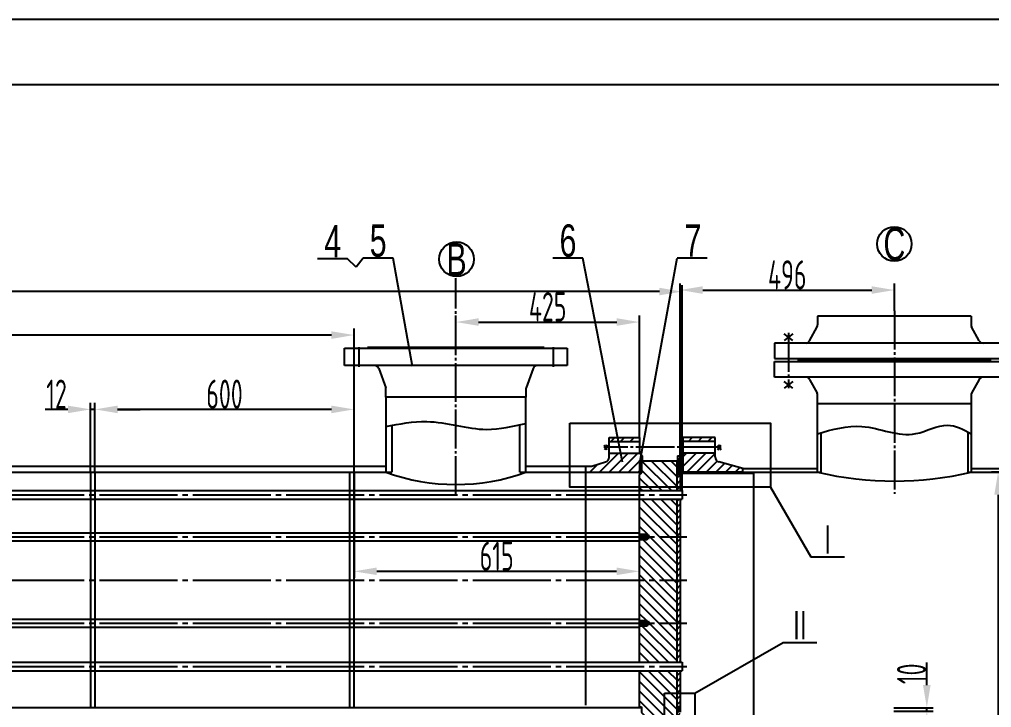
# Model space of a CAD drawing. Header units: millimetres. Extents: x 46644 to 124135, y -32003 to -3110.
# Drawn here: x 59937 to 62187, y -4705 to -3110 of the extents above; entities that cross this region are included whole.
import ezdxf
from ezdxf.enums import TextEntityAlignment as Align

# ---------------------------------------------------------------- set-up
doc = ezdxf.new("R2010")
doc.units = ezdxf.units.MM
doc.header["$LTSCALE"] = 6
doc.linetypes.add('CENTER', pattern=[18, 15, -1, 1, -1])
for name, color, linetype in [('0_OL', 4, 'Continuous'), ('1_hat', 52, 'Continuous'), ('4_cen', 1, 'CENTER'), ('4_cen_s', 7, 'Continuous'), ('5_div', 5, 'Continuous'), ('7_dim', 3, 'Continuous')]:
    doc.layers.add(name, color=color, linetype=linetype)
doc.styles.add('HZ', font='ascii.shx', dxfattribs={"width": 0.7, "bigfont": 'hztxt.shx'})
doc.styles.add('mark', font='cc.shx', dxfattribs={"width": 0.7, "bigfont": 'dxfs.shx'})
doc.dimstyles.new('15.1', dxfattribs={"dimscale": 15, "dimtxt": 4.5, "dimasz": 3.5, "dimexe": 1, "dimexo": 0, "dimgap": 0.1, "dimtad": 1, "dimzin": 9, "dimdsep": 46, "dimtxsty": 'HZ', "dimcen": 0, "dimclrd": 256, "dimclre": 256, "dimclrt": 256, "dimadec": 0, "dimazin": 0, "dimtfac": 1, "dimtmove": 1, "dimatfit": 1, "dimfxl": 0, "dimarcsym": 0})
pattern_1 = [(45, (14161.155, 0), (-6.735192, 6.735192), [])]
pattern_2 = [(45, (14161.155, 0), (-11.22532, 11.22532), [])]
pattern_3 = [(240, (14161.1553, -9418.4352), (-2.74963066, 1.5875), []), (150, (14161.1553, -9418.4352), (1.5875, 2.74963066), [])]

# ---------------------------------------------------------------- blocks, each defined once
blk = doc.blocks.new('*D47')
at = {"layer": '7_dim', "lineweight": -2}
for p, q in [((62286.1, -4159.2), (62186.8, -4159.2)), ((62201.8, -4211.7), (62201.8, -5206.7)), ((62286.1, -5259.2), (62186.8, -5259.2))]:
    blk.add_line(p, q, dxfattribs=at)
at = {"layer": '7_dim'}
for points in [[(62193, -4211.7), (62210.5, -4211.7), (62201.8, -4159.2)], [(62193, -5206.7), (62210.5, -5206.7), (62201.8, -5259.2)]]:
    blk.add_solid(points, dxfattribs=at)
at = {"layer": 'Defpoints', "color": 0}
for p in [(62286.1, -4159.2), (62201.8, -5259.2), (62286.1, -5259.2)]:
    blk.add_point(p, dxfattribs=at)
at = {"layer": '7_dim', "insert": (62166.5, -4792.9), "char_height": 67.5, "attachment_point": 5, "rotation": 90, "style": 'HZ'}
blk.add_mtext('%%C1250', dxfattribs=at)
blk = doc.blocks.new('*D62')
at = {"layer": '7_dim', "lineweight": -2}
for p, q in [((61465.7, -4131.2), (61465.7, -3722.4)), ((61961.7, -3785.5), (61961.7, -3722.4)), ((61518.2, -3737.4), (61909.2, -3737.4))]:
    blk.add_line(p, q, dxfattribs=at)
at = {"layer": '7_dim'}
for points in [[(61518.2, -3728.7), (61518.2, -3746.2), (61465.7, -3737.4)], [(61909.2, -3728.7), (61909.2, -3746.2), (61961.7, -3737.4)]]:
    blk.add_solid(points, dxfattribs=at)
at = {"layer": 'Defpoints', "color": 0}
for p in [(61961.7, -3737.4), (61961.7, -3785.5), (61465.7, -4131.2)]:
    blk.add_point(p, dxfattribs=at)
at = {"layer": '7_dim', "insert": (61713.7, -3702.2), "char_height": 67.5, "attachment_point": 5, "style": 'HZ'}
blk.add_mtext('496', dxfattribs=at)
blk = doc.blocks.new('*D14')
at = {"layer": '7_dim', "lineweight": -2}
for p, q in [((62036.8, -4652.7), (62036.8, -4600.2)), ((61960.7, -4705.2), (62051.8, -4705.2)), ((61960.7, -4713.2), (62051.8, -4713.2)), ((62036.8, -4713.2), (62036.8, -4705.2)), ((62036.8, -4765.7), (62036.8, -4818.2))]:
    blk.add_line(p, q, dxfattribs=at)
at = {"layer": '7_dim'}
for points in [[(62028, -4652.7), (62045.5, -4652.7), (62036.8, -4705.2)], [(62028, -4765.7), (62045.5, -4765.7), (62036.8, -4713.2)]]:
    blk.add_solid(points, dxfattribs=at)
at = {"layer": 'Defpoints', "color": 0}
for p in [(61960.7, -4705.2), (61960.7, -4713.2), (62036.8, -4705.2)]:
    blk.add_point(p, dxfattribs=at)
at = {"layer": '7_dim', "insert": (62001.5, -4626.5), "char_height": 67.5, "attachment_point": 5, "rotation": 90, "style": 'HZ'}
blk.add_mtext('10', dxfattribs=at)
blk = doc.blocks.new('*D64')
at = {"layer": '7_dim', "lineweight": -2}
for p, q in [((60946.7, -3871.1), (60946.7, -3796.6)), ((61371.7, -4079.2), (61371.7, -3796.6)), ((60999.2, -3811.6), (61319.2, -3811.6))]:
    blk.add_line(p, q, dxfattribs=at)
at = {"layer": '7_dim'}
for points in [[(60999.2, -3802.8), (60999.2, -3820.3), (60946.7, -3811.6)], [(61319.2, -3802.8), (61319.2, -3820.3), (61371.7, -3811.6)]]:
    blk.add_solid(points, dxfattribs=at)
at = {"layer": 'Defpoints', "color": 0}
for p in [(61371.7, -3811.6), (60946.7, -3871.1), (61371.7, -4079.2)]:
    blk.add_point(p, dxfattribs=at)
at = {"layer": '7_dim', "insert": (61159.2, -3776.3), "char_height": 67.5, "attachment_point": 5, "style": 'HZ'}
blk.add_mtext('425', dxfattribs=at)
blk = doc.blocks.new('*D296')
at = {"layer": '7_dim', "lineweight": -2}
for p, q in [((60711.2, -4159.2), (60711.2, -4404.1)), ((61371.2, -4165.7), (61371.2, -4404.1)), ((61318.7, -4389.1), (60763.7, -4389.1))]:
    blk.add_line(p, q, dxfattribs=at)
at = {"layer": '7_dim'}
for points in [[(60763.7, -4380.3), (60763.7, -4397.8), (60711.2, -4389.1)], [(61318.7, -4380.3), (61318.7, -4397.8), (61371.2, -4389.1)]]:
    blk.add_solid(points, dxfattribs=at)
at = {"layer": 'Defpoints', "color": 0}
for p in [(60711.2, -4159.2), (61371.2, -4165.7), (60711.2, -4389.1)]:
    blk.add_point(p, dxfattribs=at)
at = {"layer": '7_dim', "insert": (61041.2, -4353.8), "char_height": 67.5, "attachment_point": 5, "style": 'HZ'}
blk.add_mtext('615', dxfattribs=at)
blk = doc.blocks.new('*D18')
at = {"layer": '7_dim', "lineweight": -2}
for p, q in [((60111.2, -4159.2), (60111.2, -3998.9)), ((60711.2, -4159.2), (60711.2, -3998.9)), ((60658.7, -4013.9), (60163.7, -4013.9))]:
    blk.add_line(p, q, dxfattribs=at)
at = {"layer": '7_dim'}
for points in [[(60163.7, -4005.2), (60163.7, -4022.7), (60111.2, -4013.9)], [(60658.7, -4005.2), (60658.7, -4022.7), (60711.2, -4013.9)]]:
    blk.add_solid(points, dxfattribs=at)
at = {"layer": 'Defpoints', "color": 0}
for p in [(60111.2, -4013.9), (60111.2, -4159.2), (60711.2, -4159.2)]:
    blk.add_point(p, dxfattribs=at)
at = {"layer": '7_dim', "insert": (60411.2, -3978.7), "char_height": 67.5, "attachment_point": 5, "style": 'HZ'}
blk.add_mtext('600', dxfattribs=at)
blk = doc.blocks.new('*D134')
at = {"layer": '7_dim', "lineweight": -2}
for p, q in [((60101.2, -4159.2), (60101.2, -3998.9)), ((60111.2, -4159.2), (60111.2, -3998.9)), ((60048.7, -4013.9), (59996.2, -4013.9)), ((60111.2, -4013.9), (60101.2, -4013.9)), ((60163.7, -4013.9), (60216.2, -4013.9))]:
    blk.add_line(p, q, dxfattribs=at)
at = {"layer": '7_dim'}
for points in [[(60048.7, -4005.2), (60048.7, -4022.7), (60101.2, -4013.9)], [(60163.7, -4005.2), (60163.7, -4022.7), (60111.2, -4013.9)]]:
    blk.add_solid(points, dxfattribs=at)
at = {"layer": 'Defpoints', "color": 0}
for p in [(60101.2, -4013.9), (60101.2, -4159.2), (60111.2, -4159.2)]:
    blk.add_point(p, dxfattribs=at)
at = {"layer": '7_dim', "insert": (60022.4, -3978.7), "char_height": 67.5, "attachment_point": 5, "style": 'HZ'}
blk.add_mtext('12', dxfattribs=at)
blk = doc.blocks.new('*D55')
at = {"layer": '7_dim', "lineweight": -2}
for p, q in [((56511.2, -4159.2), (56511.2, -3826.7)), ((60658.7, -3841.7), (56563.7, -3841.7)), ((60711.2, -4159.2), (60711.2, -3826.7))]:
    blk.add_line(p, q, dxfattribs=at)
at = {"layer": '7_dim'}
for points in [[(56563.7, -3833), (56563.7, -3850.5), (56511.2, -3841.7)], [(60658.7, -3833), (60658.7, -3850.5), (60711.2, -3841.7)]]:
    blk.add_solid(points, dxfattribs=at)
at = {"layer": 'Defpoints', "color": 0}
for p in [(56511.2, -3841.7), (56511.2, -4159.2), (60711.2, -4159.2)]:
    blk.add_point(p, dxfattribs=at)
at = {"layer": '7_dim', "insert": (58611.2, -3806.5), "char_height": 67.5, "attachment_point": 5, "style": 'HZ'}
blk.add_mtext('7X600(=4200)', dxfattribs=at)
blk = doc.blocks.new('*D54')
at = {"layer": '7_dim', "lineweight": -2}
for p, q in [((56450.2, -4193.9), (56450.2, -3726)), ((61470.2, -4201.9), (61470.2, -3726)), ((61417.7, -3741), (56502.7, -3741))]:
    blk.add_line(p, q, dxfattribs=at)
at = {"layer": '7_dim'}
for points in [[(56502.7, -3732.2), (56502.7, -3749.7), (56450.2, -3741)], [(61417.7, -3732.2), (61417.7, -3749.7), (61470.2, -3741)]]:
    blk.add_solid(points, dxfattribs=at)
at = {"layer": 'Defpoints', "color": 0}
for p in [(56450.2, -3741), (56450.2, -4193.9), (61470.2, -4201.9)]:
    blk.add_point(p, dxfattribs=at)
at = {"layer": '7_dim', "insert": (58960.2, -3705.7), "char_height": 67.5, "attachment_point": 5, "style": 'HZ'}
blk.add_mtext('5000', dxfattribs=at)

msp = doc.modelspace()

# ---------------------------------------------------------------- hatches: boundary and pattern name
at = {"layer": '1_hat'}
h = msp.add_hatch(dxfattribs=at)
h.set_pattern_fill('ANSI31', color=256, scale=5, style=0)
h.set_pattern_definition(pattern_2)
h.paths.add_polyline_path([(61371.68, -4079.218), (61301.68, -4079.218), (61301.68, -4088.218), (61371.68, -4088.218)])
h.paths.add_polyline_path([(61371.68, -4132.718), (61371.68, -4131.218), (61377.68, -4131.218), (61377.68, -4121.218), (61371.68, -4115.218), (61301.68, -4115.218), (61301.68, -4124.289, -0.33120617), (61293.128, -4135.783), (61263.367, -4144.712, -0.07299342), (61259.918, -4145.218), (61246.68, -4145.218), (61246.68, -4159.218), (61371.68, -4159.218)])
h = msp.add_hatch(dxfattribs=at)
h.set_pattern_fill('ANSI31', color=256, scale=5, style=0)
h.set_pattern_definition(pattern_2)
h.paths.add_polyline_path([(61546.68, -4088.218), (61471.68, -4088.218), (61471.68, -4079.218), (61546.68, -4079.218)])
edge = h.paths.add_edge_path()
edge.add_line((61471.68, -4159.218), (61471.68, -4115.218))
edge.add_line((61471.68, -4115.218), (61546.68, -4115.218))
edge.add_line((61546.68, -4115.218), (61546.68, -4124.127))
edge.add_arc((61558.68, -4124.127), 12, 180, 254.291362)
edge.add_line((61555.431, -4135.679), (61610.68, -4151.218))
edge.add_line((61610.68, -4151.218), (61610.68, -4159.218))
edge.add_line((61610.68, -4159.218), (61471.68, -4159.218))
h = msp.add_hatch(dxfattribs=at)
h.set_pattern_fill('ANSI31', color=256, scale=5, angle=90, style=0)
h.set_pattern_definition([(135, (14161.155, 0), (-11.22532, -11.22532), [])])
h.paths.add_polyline_path([(61458.18, -5196.515), (61458.18, -5109.218), (61394.304, -5109.218), (61391.706, -5113.718), (61389.18, -5113.718), (61389.18, -5115.218), (61371.18, -5115.218), (61371.18, -5196.515)])
h.paths.add_polyline_path([(61458.18, -5285.718), (61458.18, -5216.515), (61371.18, -5216.515), (61371.18, -5252.718), (61376.18, -5257.718), (61376.18, -5285.718)])
h.paths.add_polyline_path([(61458.18, -5109.218), (61458.18, -5009.218), (61371.18, -5009.218), (61371.18, -5103.218), (61389.18, -5103.218), (61389.18, -5104.718), (61391.706, -5104.718), (61394.304, -5109.218)])
h.paths.add_polyline_path([(61458.18, -5009.218), (61458.18, -4909.218), (61371.18, -4909.218), (61371.18, -5009.218)])
h.paths.add_polyline_path([(61458.18, -4909.218), (61458.18, -4819.218), (61371.18, -4819.218), (61371.18, -4909.218)])
h.paths.add_polyline_path([(61458.18, -4799.218), (61458.18, -4709.218), (61376.18, -4709.218), (61376.18, -4715.218), (61371.18, -4715.218), (61371.18, -4799.218)])
h.paths.add_polyline_path([(61458.18, -4709.218), (61458.18, -4619.218), (61371.18, -4619.218), (61371.18, -4703.218), (61376.18, -4703.218), (61376.18, -4709.218)])
h.paths.add_polyline_path([(61458.18, -4599.218), (61458.18, -4509.218), (61394.304, -4509.218), (61391.706, -4513.718), (61389.18, -4513.718), (61389.18, -4515.218), (61371.18, -4515.218), (61371.18, -4599.218)])
h.paths.add_polyline_path([(61458.18, -4509.218), (61458.18, -4409.218), (61371.18, -4409.218), (61371.18, -4503.218), (61389.18, -4503.218), (61389.18, -4504.718), (61391.706, -4504.718), (61394.304, -4509.218)])
h.paths.add_polyline_path([(61458.18, -4409.218), (61458.18, -4309.218), (61394.304, -4309.218), (61391.706, -4313.718), (61389.18, -4313.718), (61389.18, -4315.218), (61371.18, -4315.218), (61371.18, -4409.218)])
h.paths.add_polyline_path([(61458.18, -4309.218), (61458.18, -4221.921), (61371.18, -4221.921), (61371.18, -4303.218), (61389.18, -4303.218), (61389.18, -4304.718), (61391.706, -4304.718), (61394.304, -4309.218)])
h.paths.add_polyline_path([(61458.18, -4201.921), (61458.18, -4132.718), (61376.18, -4132.718), (61376.18, -4160.718), (61371.18, -4165.718), (61371.18, -4201.921)])
h = msp.add_hatch(dxfattribs=at)
h.set_pattern_fill('ANSI31', color=256, scale=3, style=0)
h.set_pattern_definition(pattern_1)
h.paths.add_polyline_path([(61466.18, -4168.718), (61461.18, -4163.718), (61461.18, -4132.718), (61458.18, -4132.718), (61458.18, -4201.921), (61466.18, -4201.921)])
h = msp.add_hatch(dxfattribs=at)
h.set_pattern_fill('ANSI31', color=256, scale=3, angle=90, style=0)
h.set_pattern_definition([(135, (14161.155, 0), (-6.735192, -6.735192), [])])
h.paths.add_polyline_path([(61465.68, -4162.218), (61471.68, -4162.218), (61471.68, -4121.218), (61459.68, -4121.218), (61459.68, -4131.218), (61465.68, -4131.218)])
h = msp.add_hatch(dxfattribs=at)
h.set_pattern_fill('ANSI37', color=256, angle=75, style=0)
h.set_pattern_definition(pattern_3)
h.paths.add_polyline_path([(61461.18, -4159.218), (61465.68, -4159.218), (61465.68, -4132.718), (61461.18, -4132.718)])
h = msp.add_hatch(dxfattribs=at)
h.set_pattern_fill('ANSI37', color=256, angle=75, style=0)
h.set_pattern_definition(pattern_3)
h.paths.add_polyline_path([(61478.68, -4162.218), (61477.876, -4159.218), (61471.68, -4159.218), (61471.68, -4162.218)])
h = msp.add_hatch(dxfattribs=at)
h.set_pattern_fill('ANSI31', color=256, scale=3, angle=75, style=0)
h.set_pattern_definition([(240, (14161.155, -9418.435), (-8.248892, 4.7625), [])])
h.paths.add_polyline_path([(61478.68, -4162.218), (61477.876, -4159.218), (61610.68, -4159.218), (61635.68, -4159.218), (61635.68, -4162.218)])
h = msp.add_hatch(dxfattribs=at)
h.set_pattern_fill('ANSI31', color=256, scale=3, style=0)
h.set_pattern_definition(pattern_1)
h.paths.add_polyline_path([(61466.18, -5216.515), (61458.18, -5216.515), (61458.18, -5285.718), (61461.18, -5285.718), (61461.18, -5259.218), (61461.18, -5257.718), (61466.18, -5252.718)])
h.paths.add_polyline_path([(61466.18, -5109.218), (61458.18, -5109.218), (61458.18, -5196.515), (61466.18, -5196.515)])
h.paths.add_polyline_path([(61466.18, -5009.218), (61458.18, -5009.218), (61458.18, -5109.218), (61466.18, -5109.218)])
h.paths.add_polyline_path([(61466.18, -4909.218), (61458.18, -4909.218), (61458.18, -5009.218), (61466.18, -5009.218)])
h.paths.add_polyline_path([(61466.18, -4819.218), (61458.18, -4819.218), (61458.18, -4909.218), (61466.18, -4909.218)])
h.paths.add_polyline_path([(61466.18, -4715.218), (61461.18, -4715.218), (61461.18, -4709.218), (61458.18, -4709.218), (61458.18, -4799.218), (61466.18, -4799.218)])
h.paths.add_polyline_path([(61466.18, -4619.218), (61458.18, -4619.218), (61458.18, -4709.218), (61461.18, -4709.218), (61461.18, -4703.218), (61466.18, -4703.218)])
h.paths.add_polyline_path([(61466.18, -4509.218), (61458.18, -4509.218), (61458.18, -4599.218), (61466.18, -4599.218)])
h.paths.add_polyline_path([(61466.18, -4409.218), (61458.18, -4409.218), (61458.18, -4509.218), (61466.18, -4509.218)])
h.paths.add_polyline_path([(61466.18, -4309.218), (61458.18, -4309.218), (61458.18, -4409.218), (61466.18, -4409.218)])
h.paths.add_polyline_path([(61466.18, -4221.921), (61458.18, -4221.921), (61458.18, -4309.218), (61466.18, -4309.218)])
h = msp.add_hatch(dxfattribs=at)
h.set_pattern_fill('ANSI37', color=256, angle=75, style=0)
h.paths.add_polyline_path([(61461.18, -4709.218), (61465.68, -4709.218), (61465.68, -4703.218), (61461.18, -4703.218)])
h.paths.add_polyline_path([(61461.18, -4709.218), (61461.18, -4715.218), (61465.68, -4715.218), (61465.68, -4709.218)])

# ---------------------------------------------------------------- linework, layer by layer
at = {"color": 7, "linetype": 'Continuous'}
for p, q in [((67894.34, -3110.478), (55285.821, -3110.478)), ((60846.656, -3914.92), (60801.391, -3663.675)), ((61332.642, -4136.417), (61240.806, -3663.675))]:
    msp.add_line(p, q, dxfattribs=at)
at = {"color": 4, "linetype": 'Continuous'}
for p, q in [((67743.922, -3261.779), (55647.624, -3261.779)), ((67743.916, -3261.778), (55658.45, -3261.778))]:
    msp.add_line(p, q, dxfattribs=at)
at = {"color": 4, "linetype": 'Continuous', "ltscale": 10}
for p, q in [((60696.242, -3665.398), (60626.719, -3665.398)), ((60801.391, -3663.675), (60731.868, -3663.675)), ((61240.806, -3663.675), (61171.283, -3663.675)), ((61528.386, -3663.729), (61458.862, -3663.729))]:
    msp.add_line(p, q, dxfattribs=at)
at = {"color": 2, "linetype": 'Continuous', "ltscale": 10}
for p, q in [((60715.847, -3684.448), (60696.242, -3665.398)), ((60731.868, -3663.675), (60715.847, -3684.448))]:
    msp.add_line(p, q, dxfattribs=at)
at = {"color": 7}
for p, q in [((61371.18, -4304.718), (61387.033, -4304.718)), ((61371.18, -4313.718), (61387.033, -4313.718)), ((61385.533, -4303.218), (61389.18, -4303.218)), ((61385.533, -4315.218), (61389.18, -4315.218)), ((61371.18, -4504.718), (61387.033, -4504.718)), ((61371.18, -4513.718), (61387.033, -4513.718)), ((61385.533, -4503.218), (61389.18, -4503.218)), ((61385.533, -4515.218), (61389.18, -4515.218))]:
    msp.add_line(p, q, dxfattribs=at)
at = {"layer": '0_OL'}
for p, q in [((62139.48, -3798.218), (61783.88, -3798.218)), ((61783.88, -3798.218), (61783.88, -3818.218)), ((62139.48, -3798.218), (62139.48, -3818.218)), ((61765.453, -3854.724), (61782.807, -3822.724)), ((62157.906, -3854.724), (62140.552, -3822.724)), ((61726.44, -3854.571), (61706.919, -3838.719)), ((61726.44, -3838.719), (61706.919, -3854.571)), ((62239.18, -3860.218), (61684.18, -3860.218)), ((61684.18, -3860.218), (61684.18, -3896.218)), ((60689.23, -3912.413), (60689.23, -3872.413)), ((60689.23, -3872.413), (61204.23, -3872.413)), ((61151.23, -3870.413), (60742.23, -3870.413)), ((60742.23, -3870.413), (60742.23, -3872.413)), ((61151.23, -3872.413), (61151.23, -3870.413)), ((61204.23, -3872.413), (61204.23, -3912.413)), ((61204.23, -3912.413), (60689.23, -3912.413)), ((61684.18, -3896.218), (62239.18, -3896.218)), ((61684.18, -3939.218), (61684.18, -3903.218)), ((61684.18, -3903.218), (62239.18, -3903.218)), ((61737.68, -3898.218), (61737.68, -3896.218)), ((62185.68, -3898.218), (61737.68, -3898.218)), ((62185.68, -3899.718), (61737.68, -3899.718)), ((62185.68, -3899.718), (61737.68, -3899.718)), ((62185.68, -3901.218), (61737.68, -3901.218)), ((61737.68, -3901.218), (61737.68, -3903.218)), ((62185.68, -3896.218), (62185.68, -3898.218)), ((62185.68, -3903.218), (62185.68, -3901.218)), ((60768.06, -3919.14), (60784.229, -3964.14)), ((61125.4, -3919.14), (61109.23, -3964.14)), ((62239.18, -3939.218), (61684.18, -3939.218)), ((61726.44, -3964.767), (61706.919, -3948.915)), ((61726.44, -3948.915), (61706.919, -3964.767)), ((61765.453, -3944.711), (61782.807, -3976.711)), ((62157.906, -3944.711), (62140.552, -3976.711)), ((60784.78, -3985.413), (60784.78, -3967.413)), ((61108.68, -3967.413), (61108.68, -3985.413)), ((61783.88, -4159.218), (61783.88, -3981.218)), ((62139.48, -3981.218), (62139.48, -4159.218)), ((60784.68, -3985.413), (60784.68, -4159.218)), ((61108.68, -3985.413), (60784.68, -3985.413)), ((61108.68, -4159.218), (61108.68, -3985.413)), ((62139.48, -4001.218), (61783.88, -4001.218)), ((61094.68, -4159.218), (61094.68, -4049.572)), ((60798.68, -4050.938), (60798.68, -4159.218)), ((61791.88, -4159.218), (61791.88, -4067.93)), ((62131.48, -4065.955), (62131.48, -4159.218)), ((61301.68, -4124.289), (61301.68, -4079.218)), ((61301.68, -4079.218), (61371.68, -4079.218)), ((61301.68, -4088.218), (61371.68, -4088.218)), ((61371.68, -4079.218), (61371.68, -4115.218)), ((61546.68, -4079.218), (61471.68, -4079.218)), ((61471.68, -4079.218), (61471.68, -4162.218)), ((61546.68, -4088.218), (61471.68, -4088.218)), ((61546.68, -4124.127), (61546.68, -4079.218)), ((61297.058, -4107.424), (61290.47, -4096.012)), ((61297.058, -4096.012), (61290.47, -4107.424)), ((61301.68, -4115.218), (61371.68, -4115.218)), ((61371.68, -4115.218), (61377.68, -4121.218)), ((61471.68, -4115.218), (61465.68, -4121.218)), ((61546.68, -4115.218), (61471.68, -4115.218)), ((61553.174, -4107.424), (61559.763, -4096.012)), ((61553.174, -4096.012), (61559.763, -4107.424)), ((61263.367, -4144.712), (61293.128, -4135.783)), ((61377.68, -4131.218), (61371.68, -4131.218)), ((61371.68, -4131.218), (61371.68, -4165.218)), ((61376.18, -4132.718), (61376.18, -4160.718)), ((61376.18, -4132.718), (61461.18, -4132.718)), ((61377.68, -4121.218), (61377.68, -4132.718)), ((61458.18, -4132.718), (61458.18, -4201.921)), ((61459.68, -4121.218), (61459.68, -4132.718)), ((61459.68, -4121.218), (61471.68, -4121.218)), ((61459.68, -4131.218), (61465.68, -4131.218)), ((61461.18, -4132.718), (61461.18, -4163.718)), ((61465.68, -4131.218), (61465.68, -4168.218)), ((61610.68, -4151.218), (61555.431, -4135.679)), ((56315.75, -4159.218), (60798.68, -4159.218)), ((56320.83, -4145.218), (60784.68, -4145.218)), ((60101.18, -4159.218), (60101.18, -4704.218)), ((60111.18, -4159.218), (60111.18, -4704.218)), ((60701.18, -4704.218), (60701.18, -4159.218)), ((60711.18, -4704.218), (60711.18, -4159.218)), ((60784.68, -4159.218), (60798.68, -4159.218)), ((61094.68, -4159.218), (61246.68, -4159.218)), ((61108.68, -4145.218), (61246.68, -4145.218)), ((61246.68, -4145.218), (61246.68, -4699.218)), ((61246.68, -4145.218), (61259.918, -4145.218)), ((61246.68, -4159.218), (61371.68, -4159.218)), ((61376.18, -4160.718), (61371.18, -4165.718)), ((61635.68, -4162.218), (61465.68, -4162.218)), ((61610.68, -4159.218), (61471.68, -4159.218)), ((61478.68, -4162.218), (61477.876, -4159.218)), ((61610.68, -4159.218), (61610.68, -4151.218)), ((61610.68, -4151.218), (61782.88, -4151.218)), ((61610.68, -4159.218), (61610.68, -4151.218)), ((61610.68, -4159.218), (61790.88, -4159.218)), ((61635.68, -4159.218), (61635.68, -5259.218)), ((61635.68, -4162.218), (61638.68, -4159.218)), ((62130.48, -4159.218), (62310.68, -4159.218)), ((62138.48, -4151.218), (62310.68, -4151.218)), ((61371.18, -4165.718), (61371.18, -4201.921)), ((61461.18, -4163.718), (61466.18, -4168.718)), ((61466.18, -4168.718), (61466.18, -4201.921)), ((56450.18, -4201.921), (61470.18, -4201.921)), ((61470.18, -4201.921), (61470.18, -4221.921)), ((56450.18, -4221.921), (61470.18, -4221.921)), ((61371.18, -4221.921), (61371.18, -4599.218)), ((61458.18, -4221.921), (61458.18, -4599.218)), ((61466.18, -4221.921), (61466.18, -4599.218)), ((56511.18, -4299.718), (61371.18, -4299.718)), ((56511.18, -4318.718), (61371.18, -4318.718)), ((61371.18, -4303.218), (61385.533, -4303.218)), ((61371.18, -4315.218), (61385.533, -4315.218)), ((61385.533, -4315.218), (61385.533, -4303.218)), ((61385.533, -4303.218), (61387.07, -4304.754)), ((61387.07, -4313.681), (61385.533, -4315.218)), ((61387.033, -4304.718), (61391.706, -4304.718)), ((61387.033, -4313.718), (61391.706, -4313.718)), ((61387.07, -4304.754), (61387.07, -4313.681)), ((61389.18, -4315.218), (61389.18, -4303.218)), ((61391.706, -4313.718), (61391.706, -4304.718)), ((61391.706, -4304.718), (61394.304, -4309.218)), ((61394.304, -4309.218), (61391.706, -4313.718)), ((56511.18, -4499.718), (61371.18, -4499.718)), ((56511.18, -4518.718), (61371.18, -4518.718)), ((61371.18, -4503.218), (61385.533, -4503.218)), ((61371.18, -4515.218), (61385.533, -4515.218)), ((61385.533, -4515.218), (61385.533, -4503.218)), ((61385.533, -4503.218), (61387.07, -4504.754)), ((61387.07, -4513.681), (61385.533, -4515.218)), ((61387.033, -4504.718), (61391.706, -4504.718)), ((61387.033, -4513.718), (61391.706, -4513.718)), ((61387.07, -4504.754), (61387.07, -4513.681)), ((61389.18, -4515.218), (61389.18, -4503.218)), ((61391.706, -4513.718), (61391.706, -4504.718)), ((61391.706, -4504.718), (61394.304, -4509.218)), ((61394.304, -4509.218), (61391.706, -4513.718)), ((56450.18, -4599.218), (61470.18, -4599.218)), ((61470.18, -4599.218), (61470.18, -4619.218)), ((56450.18, -4619.218), (61470.18, -4619.218)), ((61371.18, -4619.218), (61371.18, -4704.218)), ((61458.18, -4619.218), (61458.18, -4799.218)), ((61466.18, -4619.218), (61466.18, -4703.218)), ((58712.555, -4704.218), (61376.18, -4704.218)), ((61371.18, -4703.218), (61376.18, -4703.218)), ((61376.18, -4703.218), (61376.18, -4715.218)), ((61461.18, -4703.218), (61461.18, -4715.218)), ((61466.18, -4703.218), (61461.18, -4703.218)), ((61465.68, -4703.218), (61465.68, -4715.218))]:
    msp.add_line(p, q, dxfattribs=at)
for points in [[(61371.68, -4159.218), (61376.18, -4159.218), (61376.18, -4132.718), (61371.68, -4132.718)], [(61465.68, -4159.218), (61461.18, -4159.218), (61461.18, -4132.718), (61465.68, -4132.718)]]:
    msp.add_lwpolyline(points, close=True, dxfattribs=at)
for centre, radius, start, end in [((61773.88, -3818.218), 10, 333.217095, 0), ((62149.48, -3818.218), 10, 180, 206.782905), ((61756.525, -3850.218), 10, 270, 333.217095), ((62166.834, -3850.218), 10, 206.782905, 270), ((60758.61, -3922.413), 10, 19.104225, 90), ((61134.849, -3922.413), 10, 90, 160.895775), ((61756.525, -3949.218), 10, 26.782905, 90), ((62166.834, -3949.218), 10, 90, 153.217095), ((60774.78, -3967.413), 10, 0, 19.104225), ((61118.68, -3967.413), 10, 160.895775, 180), ((61773.88, -3981.218), 10, 0, 26.782905), ((62149.48, -3981.218), 10, 153.217095, 180), ((61289.68, -4124.289), 12, 286.699244, 0), ((61558.68, -4124.127), 12, 180, 254.291362), ((60946.68, -3716.896), 471.054, 249.884766, 290.115234), ((61259.918, -4133.218), 12, 270, 286.699244), ((61961.68, -3413.361), 766.756, 256.591863, 283.408137)]:
    msp.add_arc(centre, radius, start, end, dxfattribs=at)
at = {"layer": '1_hat', "color": 7}
msp.add_line((61372.803, -4137.786), (61458.862, -3663.729), dxfattribs=at)
at = {"layer": '4_cen'}
for p, q in [((60946.68, -4212.465), (60946.68, -3710.143)), ((61961.68, -3785.485), (61961.68, -4209.482)), ((61716.68, -3836.707), (61716.68, -3964.425)), ((61561.02, -4101.718), (61289.332, -4101.718)), ((61561.02, -4101.718), (61295.213, -4101.718))]:
    msp.add_line(p, q, dxfattribs=at)
at = {"layer": '4_cen', "ltscale": 2}
for p, q in [((56450.18, -4211.921), (61481.093, -4211.921)), ((56450.18, -4309.218), (61481.093, -4309.218)), ((56450.18, -4409.218), (61481.093, -4409.218)), ((56450.18, -4509.218), (61481.093, -4509.218)), ((56450.18, -4609.218), (61481.093, -4609.218))]:
    msp.add_line(p, q, dxfattribs=at)
at = {"layer": '4_cen_s'}
for p, q in [((60721.73, -3869.413), (60721.73, -3915.413)), ((61171.73, -3869.413), (61171.73, -3915.413))]:
    msp.add_line(p, q, dxfattribs=at)
at = {"layer": '5_div', "color": 7}
for points in [[(60784.68, -4053.718), (60879.307, -4041.956), (61018.143, -4060.174), (61108.68, -4046.365)], [(61783.88, -4070.218), (61886.6, -4053.306), (62011.194, -4070.102), (62084.841, -4050.368), (62139.48, -4070.218)]]:
    msp.add_spline(points, degree=3, dxfattribs=at)
at = {"layer": '7_dim'}
for p, q in [((61675.169, -4193.941), (61768.283, -4355.219)), ((61768.283, -4355.219), (61846.472, -4355.219)), ((61499.852, -4671.664), (61703.9, -4553.858)), ((61703.9, -4553.858), (61782.09, -4553.858))]:
    msp.add_line(p, q, dxfattribs=at)
for points in [[(61210.794, -4045.566), (61675.169, -4045.566), (61675.169, -4193.941), (61210.794, -4193.941)], [(61429.359, -4671.664), (61499.852, -4671.664), (61499.852, -4742.158), (61429.359, -4742.158)]]:
    msp.add_lwpolyline(points, close=True, dxfattribs=at)
for centre in [(61961.68, -3630.668), (60948.26, -3666.013)]:
    msp.add_circle(centre, 40, dxfattribs=at)

# ---------------------------------------------------------------- texts
at = {"color": 7, "linetype": 'Continuous', "style": 'mark', "width": 0.7}
for s, p in [('4', (60642.14, -3661.984)), ('5', (60747.288, -3660.261)), ('6', (61186.703, -3660.261))]:
    msp.add_text(s, height=75, dxfattribs=at).set_placement(p)
at = {"color": 7, "linetype": 'Continuous', "width": 0.7}
for s, style, p in [('7', 'mark', (61495.41, -3660.315)), ('Ⅰ', 'HZ', (61807.377, -4355.219)), ('Ⅱ', 'HZ', (61742.995, -4553.858))]:
    msp.add_text(s, height=75, dxfattribs=dict(at, style=style)).set_placement(p, align=Align.CENTER)
at = {"color": 7, "linetype": 'Continuous', "style": 'mark', "width": 0.7}
for s, p in [('C', (61961.68, -3630.668)), ('B', (60948.26, -3666.013))]:
    msp.add_text(s, height=75, dxfattribs=at).set_placement(p, align=Align.MIDDLE_CENTER)

# ---------------------------------------------------------------- dimensions: what is measured, and where the dimension line sits
at = {"layer": '7_dim'}
for base, p1, p2, text, picture, middle in [((56450.18, -3740.971), (61470.18, -4201.921), (56450.18, -4193.921), '5000', '*D54', (58960.18, -3705.721)), ((56511.18, -3841.71), (60711.18, -4159.218), (56511.18, -4159.218), '7X600(=4200)', '*D55', (58611.18, -3806.46)), ((60711.18, -4389.07), (61371.18, -4165.718), (60711.18, -4159.218), '615', '*D296', (61041.18, -4353.82))]:
    dim = msp.add_linear_dim(base=base, p1=p1, p2=p2, text=text, dimstyle='15.1', dxfattribs=at)
    dim.commit()
    dim.dimension.update_dxf_attribs({"geometry": picture, "text_midpoint": middle})
for base, p1, p2, picture, middle in [((61961.68, -3737.434), (61465.68, -4131.218), (61961.68, -3785.485), '*D62', (61713.68, -3702.184)), ((61371.68, -3811.553), (60946.68, -3871.076), (61371.68, -4079.218), '*D64', (61159.18, -3776.303)), ((60111.18, -4013.91), (60711.18, -4159.218), (60111.18, -4159.218), '*D18', (60411.18, -3978.66))]:
    dim = msp.add_linear_dim(base=base, p1=p1, p2=p2, dimstyle='15.1', dxfattribs=at)
    dim.commit()
    dim.dimension.update_dxf_attribs({"geometry": picture, "text_midpoint": middle})
dim = msp.add_linear_dim(base=(60101.18, -4013.91), p1=(60111.18, -4159.218), p2=(60101.18, -4159.218), text='12', dimstyle='15.1', dxfattribs=at)
dim.commit()
dim.dimension.update_dxf_attribs({"geometry": '*D134', "text_midpoint": (60022.43, -4013.91), "dimtype": 160})
for base, p1, p2, text, picture, middle, dimtype in [((62201.786, -5259.218), (62286.052, -4159.218), (62286.052, -5259.218), '%%C1250', '*D47', (62201.786, -4792.89), 160), ((62036.795, -4705.218), (61960.68, -4713.218), (61960.68, -4705.218), '10', '*D14', (62036.795, -4626.468), 128)]:
    dim = msp.add_linear_dim(base=base, p1=p1, p2=p2, angle=90, text=text, dimstyle='15.1', dxfattribs=at)
    dim.commit()
    dim.dimension.update_dxf_attribs({"geometry": picture, "text_midpoint": middle, "dimtype": dimtype})

doc.saveas('drawing.dxf')
